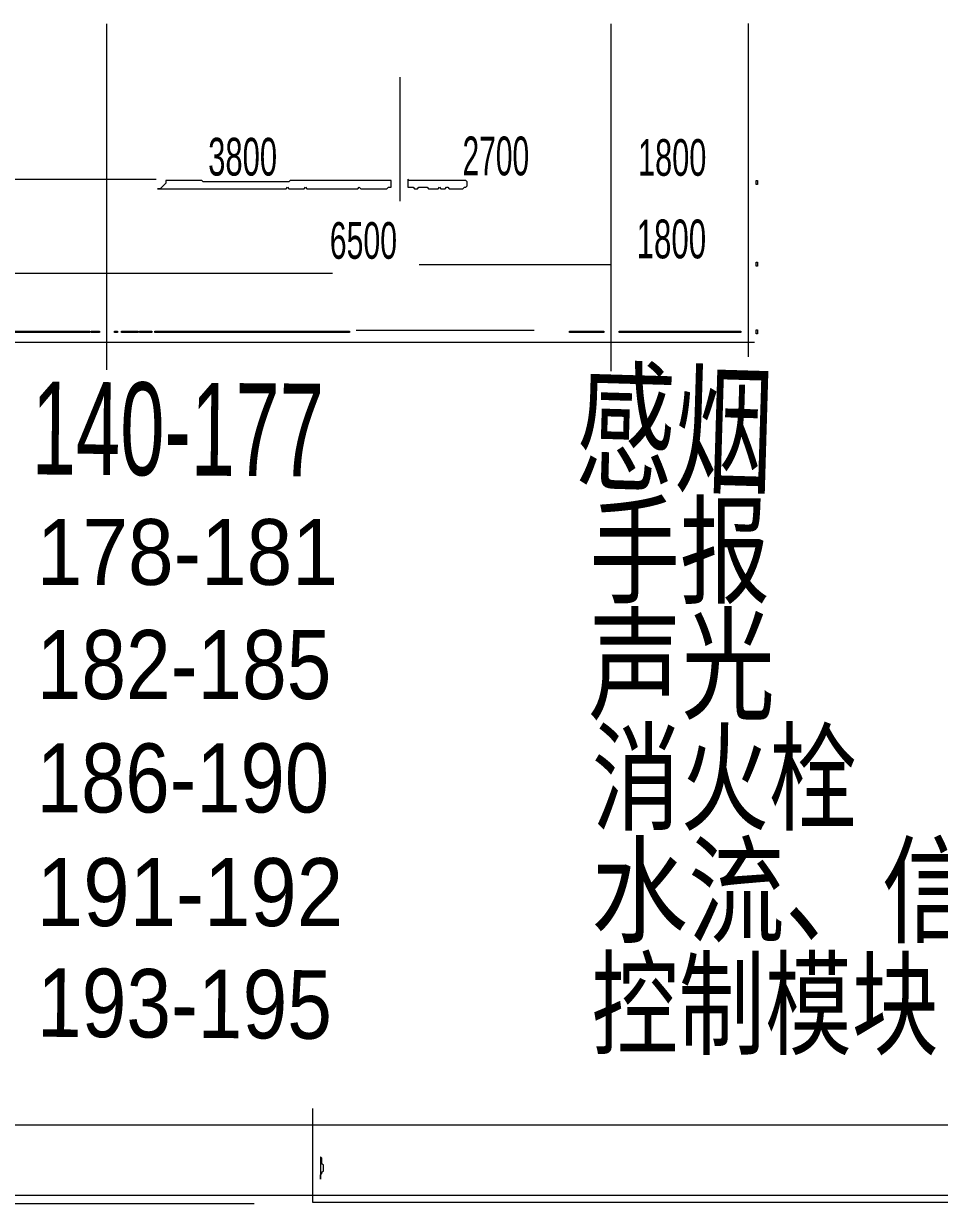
# Model space of a CAD drawing. Header units: millimetres. Extents: x 0 to 419, y 0 to 297.
# Drawn here: x 276.3 to 334.3, y 3.6 to 78.3 of the extents above; entities that cross this region are included whole.
import ezdxf

# ---------------------------------------------------------------- set-up
doc = ezdxf.new("R2010")
doc.units = ezdxf.units.MM
for name, color, linetype, lineweight in [('PAGE_001_OCR_TEXT', 6, 'CONTINUOUS', 0), ('PAGE_001_TRACE_STRAIGHT', 5, 'CONTINUOUS', 0), ('PAGE_001_TRACE_TEXT_SYMBOL', 6, 'CONTINUOUS', 0)]:
    doc.layers.add(name, color=color, linetype=linetype, lineweight=lineweight)
doc.styles.add('wqy-unicode', font='wqy-unicode')

msp = doc.modelspace()

# ---------------------------------------------------------------- linework, layer by layer
at = {"layer": 'PAGE_001_TRACE_STRAIGHT', "color": 5}
for p, q in [((281.556, 78.324), (281.556, 56.401)), ((313.502, 78.323), (313.502, 56.313)), ((322.209, 78.329), (322.209, 57.233)), ((300.14, 74.937), (300.14, 67.084)), ((275.159, 68.487), (284.704, 68.487)), ((301.365, 63.085), (313.502, 63.085)), ((216.912, 62.524), (295.871, 62.524)), ((297.37, 58.908), (308.645, 58.908)), ((80.831, 58.163), (322.623, 58.163)), ((294.611, 9.634), (294.611, 3.701)), ((12.786, 8.599), (400.038, 8.599)), ((75.402, 4.157), (412.348, 4.157)), ((222.352, 3.626), (290.916, 3.626)), ((294.611, 3.701), (412.348, 3.701))]:
    msp.add_line(p, q, dxfattribs=at)
at = {"layer": 'PAGE_001_TRACE_TEXT_SYMBOL', "color": 6}
for points in [[(285.317, 68.4), (285.317, 68.225), (284.967, 67.874), (284.792, 67.874), (292.936, 67.874), (293.024, 67.962), (293.111, 67.874), (294.075, 67.874), (294.162, 67.962), (294.25, 67.874), (297.49, 67.874), (297.578, 67.962), (297.665, 67.874), (299.329, 67.874), (299.417, 67.962), (299.592, 67.962), (299.592, 68.4), (293.199, 68.4), (293.111, 68.312), (287.682, 68.312), (287.594, 68.4)], [(300.643, 68.487), (300.643, 67.962), (300.993, 67.962), (301.081, 67.874), (301.256, 67.874), (301.343, 67.962), (301.869, 67.962), (301.956, 67.874), (302.569, 67.874), (302.657, 67.962), (302.744, 67.874), (303.007, 67.874), (303.095, 67.962), (303.182, 67.962), (303.27, 67.874), (304.146, 67.874), (304.233, 67.962), (304.321, 67.962), (304.408, 68.049), (304.408, 68.312), (304.321, 68.4), (300.73, 68.4)], [(322.711, 68.4), (322.799, 68.4), (322.799, 68.137), (322.711, 68.137)], [(322.711, 63.233), (322.799, 63.233), (322.799, 62.97), (322.711, 62.97)], [(263.774, 58.854), (280.501, 58.854), (280.501, 58.766), (263.774, 58.766)], [(280.588, 58.854), (281.114, 58.854), (281.114, 58.766), (280.588, 58.766)], [(282.077, 58.854), (282.252, 58.854), (282.252, 58.766), (282.077, 58.766)], [(282.515, 58.854), (283.566, 58.854), (283.566, 58.766), (282.515, 58.766)], [(283.653, 58.854), (284.441, 58.854), (284.441, 58.766), (283.653, 58.766)], [(284.617, 58.854), (296.965, 58.854), (296.965, 58.766), (284.617, 58.766)], [(310.889, 58.854), (313.078, 58.854), (313.078, 58.766), (310.889, 58.766)], [(314.042, 58.854), (321.748, 58.854), (321.748, 58.766), (314.042, 58.766)], [(322.711, 58.941), (322.799, 58.941), (322.799, 58.678), (322.711, 58.678)], [(295.125, 6.568), (295.125, 5.167), (295.125, 5.43), (295.213, 5.518), (295.213, 5.605), (295.301, 5.693), (295.301, 6.043), (295.213, 6.131), (295.213, 6.481)]]:
    msp.add_lwpolyline(points, close=True, dxfattribs=at)

# ---------------------------------------------------------------- texts
at = {"layer": 'PAGE_001_OCR_TEXT', "color": 6, "style": 'wqy-unicode'}
for s, height, width, p in [('3800', 2.3909, 0.613752, (288.002, 68.705)), ('2700', 2.4592, 0.577458, (304.114, 68.719)), ('1800', 2.3226, 0.627081, (315.233, 68.692)), ('6500', 2.3226, 0.616563, (295.707, 63.437)), ('1800', 2.4592, 0.601952, (315.147, 63.464)), ('手报', 5.5333, 0.757178, (312.164, 42.187)), ('178-181', 4.167, 0.933059, (277.139, 42.788)), ('声光', 5.7382, 0.756006, (312.079, 34.872)), ('182-185', 4.372, 0.8699, (277.142, 35.56)), ('消火栓', 5.5333, 0.74227, (312.314, 27.824)), ('186-190', 4.372, 0.863323, (277.142, 28.379)), ('水流、信号', 5.465, 0.823045, (312.265, 20.716)), ('191-192', 4.3037, 0.919234, (277.142, 21.184)), ('控制模块', 5.3284, 0.756167, (312.289, 13.595))]:
    msp.add_text(s, height=height, dxfattribs=dict(at, width=width)).set_placement(p)
for s, height, rotation, width, p in [('感烟', 6.5612, -1.69475, 0.697897, (311.253, 49.57)), ('140-177', 5.8752, -0.42443, 0.641208, (276.81, 49.786)), ('193-195', 4.3378, -0.43081, 0.877962, (277.143, 14.182))]:
    msp.add_text(s, height=height, rotation=rotation, dxfattribs=dict(at, width=width)).set_placement(p)

doc.saveas('drawing.dxf')
